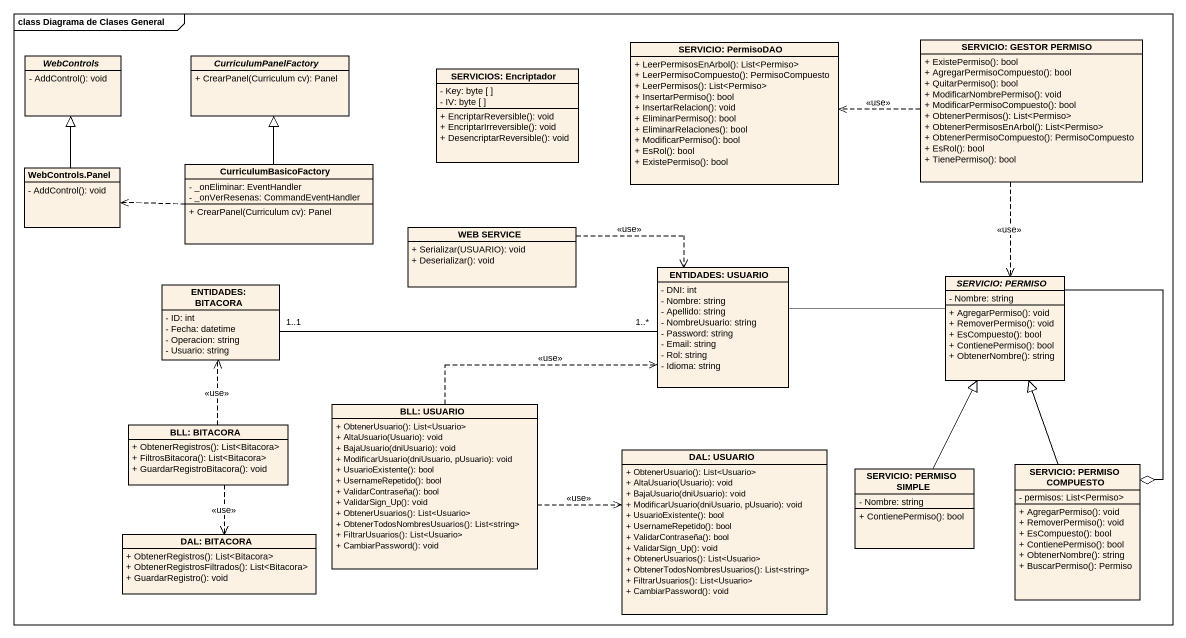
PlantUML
@startuml
mainframe class Diagrama de Clases General
hide circle
hide empty members
skinparam classAttributeIconSize 0
abstract class WebControls {
  {field} - AddControl(): void
}
abstract class CurriculumPanelFactory {
  + CrearPanel(Curriculum cv): Panel
}
class "SERVICIOS: Encriptador" as SERVICIOS_Encriptador {
  - Key: byte [ ]
  - IV: byte [ ]
  + EncriptarReversible(): void
  + EncriptarIrreversible(): void
  + DesencriptarReversible(): void
}
class "SERVICIO: PermisoDAO" as SERVICIO_PermisoDAO {
  + LeerPermisosEnArbol(): List<Permiso>
  + LeerPermisoCompuesto(): PermisoCompuesto
  + LeerPermisos(): List<Permiso>
  + InsertarPermiso(): bool
  + InsertarRelacion(): void
  + EliminarPermiso(): bool
  + EliminarRelaciones(): bool
  + ModificarPermiso(): bool
  + EsRol(): bool
  + ExistePermiso(): bool
}
class "SERVICIO: GESTOR PERMISO" as SERVICIO_GESTOR_PERMISO {
  + ExistePermiso(): bool
  + AgregarPermisoCompuesto(): bool
  + QuitarPermiso(): bool
  + ModificarNombrePermiso(): void
  + ModificarPermisoCompuesto(): bool
  + ObtenerPermisos(): List<Permiso>
  + ObtenerPermisosEnArbol(): List<Permiso>
  + ObtenerPermisoCompuesto(): PermisoCompuesto
  + EsRol(): bool
  + TienePermiso(): bool
}
class "WebControls.Panel" as WebControls_Panel {
  {field} - AddControl(): void
}
class CurriculumBasicoFactory {
  - _onEliminar: EventHandler
  - _onVerResenas: CommandEventHandler
  + CrearPanel(Curriculum cv): Panel
}
class "WEB SERVICE" as WEB_SERVICE {
  + Serializar(USUARIO): void
  + Deserializar(): void
}
class "ENTIDADES: BITACORA" as ENTIDADES_BITACORA {
  - ID: int
  - Fecha: datetime
  - Operacion: string
  - Usuario: string
}
class "ENTIDADES: USUARIO" as ENTIDADES_USUARIO {
  - DNI: int
  - Nombre: string
  - Apellido: string
  - NombreUsuario: string
  - Password: string
  - Email: string
  - Rol: string
  - Idioma: string
}
abstract class "SERVICIO: PERMISO" as SERVICIO_PERMISO {
  - Nombre: string
  + AgregarPermiso(): void
  + RemoverPermiso(): void
  + EsCompuesto(): bool
  + ContienePermiso(): bool
  + ObtenerNombre(): string
}
class "BLL: USUARIO" as BLL_USUARIO {
  + ObtenerUsuario(): List<Usuario>
  + AltaUsuario(Usuario): void
  + BajaUsuario(dniUsuario): void
  + ModificarUsuario(dniUsuario, pUsuario): void
  + UsuarioExistente(): bool
  + UsernameRepetido(): bool
  + ValidarContraseña(): bool
  + ValidarSign_Up(): void
  + ObtenerUsuarios(): List<Usuario>
  + ObtenerTodosNombresUsuarios(): List<string>
  + FiltrarUsuarios(): List<Usuario>
  + CambiarPassword(): void
}
class "BLL: BITACORA" as BLL_BITACORA {
  + ObtenerRegistros(): List<Bitacora>
  + FiltrosBitacora(): List<Bitacora>
  + GuardarRegistroBitacora(): void
}
class "DAL: USUARIO" as DAL_USUARIO {
  + ObtenerUsuario(): List<Usuario>
  + AltaUsuario(Usuario): void
  + BajaUsuario(dniUsuario): void
  + ModificarUsuario(dniUsuario, pUsuario): void
  + UsuarioExistente(): bool
  + UsernameRepetido(): bool
  + ValidarContraseña(): bool
  + ValidarSign_Up(): void
  + ObtenerUsuarios(): List<Usuario>
  + ObtenerTodosNombresUsuarios(): List<string>
  + FiltrarUsuarios(): List<Usuario>
  + CambiarPassword(): void
}
class "SERVICIO: PERMISO SIMPLE" as SERVICIO_PERMISO_SIMPLE {
  - Nombre: string
  + ContienePermiso(): bool
}
class "SERVICIO: PERMISO COMPUESTO" as SERVICIO_PERMISO_COMPUESTO {
  - permisos: List<Permiso>
  + AgregarPermiso(): void
  + RemoverPermiso(): void
  + EsCompuesto(): bool
  + ContienePermiso(): bool
  + ObtenerNombre(): string
  + BuscarPermiso(): Permiso
}
class "DAL: BITACORA" as DAL_BITACORA {
  + ObtenerRegistros(): List<Bitacora>
  + ObtenerRegistrosFiltrados(): List<Bitacora>
  + GuardarRegistro(): void
}
SERVICIO_GESTOR_PERMISO .left.> SERVICIO_PermisoDAO : <<use>>
SERVICIO_GESTOR_PERMISO ..> SERVICIO_PERMISO : <<use>>
WebControls_Panel -up-|> WebControls
CurriculumBasicoFactory -up-|> CurriculumPanelFactory
CurriculumBasicoFactory .left.> WebControls_Panel
WEB_SERVICE .right.> ENTIDADES_USUARIO : <<use>>
ENTIDADES_BITACORA "1..1" -right- "1..*" ENTIDADES_USUARIO
SERVICIO_PERMISO -left- ENTIDADES_USUARIO
SERVICIO_PERMISO --o SERVICIO_PERMISO_COMPUESTO
BLL_USUARIO .right.> ENTIDADES_USUARIO : <<use>>
BLL_USUARIO .right.> DAL_USUARIO : <<use>>
BLL_BITACORA .up.> ENTIDADES_BITACORA : <<use>>
BLL_BITACORA ..> DAL_BITACORA : <<use>>
SERVICIO_PERMISO_SIMPLE -up-|> SERVICIO_PERMISO
SERVICIO_PERMISO_COMPUESTO -up-|> SERVICIO_PERMISO
@enduml
